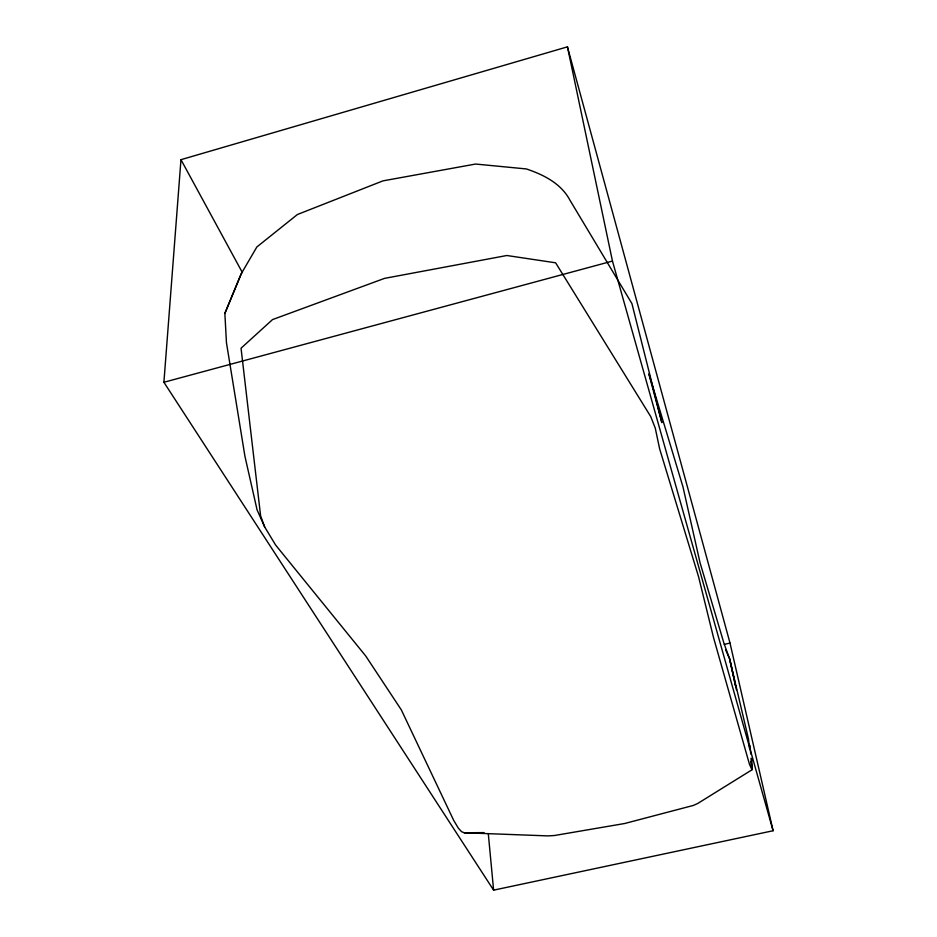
<?xml version="1.0" encoding="UTF-8"?>
<svg xmlns="http://www.w3.org/2000/svg" width="937" height="937" viewBox="0 0 937 937"><rect width="100%" height="100%" fill="white"/><g stroke="black" fill="none" stroke-linecap="round" stroke-linejoin="round"><path stroke-width="1.41" d="M163.905 382.273L180.97 159.677L567.447 46.85L730.005 643.051L773.095 830.744L493.612 890.15L163.905 382.273L612.458 261.072L567.447 46.85M751.814 758.478L751.978 769.816L697.76 803.454L693.439 805.41L624.686 823.506L554.388 835.523L548.004 835.898L464.213 832.759L461.554 831.669L458.322 828.132L453.719 820.425L401.341 709.918L365.723 655.982L275.654 545.088L264.667 526.945L257.078 509.88L244.944 456.342L226.461 342.79L224.857 313.426L241.289 273.663L256.855 246.97L297.404 214.514L382.975 180.864L475.598 164.045L526.348 168.941C543.788 174.809 561.251 183.535 570.153 200.553L631.925 303.611L661.862 422.622L648.931 374.121M224.857 313.426L241.289 273.663M724.324 644.363L730.005 643.051M464.213 832.759L484.054 832.606M751.978 769.816L749.471 764.299L713.502 637.488L698.569 576.735L659.589 448.659L655.244 428.033L650.723 416.578L555.618 262.805L506.847 255.508L384.545 278.371L272.503 319.599L241.043 348.224L260.615 515.842L264.667 526.945M180.97 159.677L242.472 272.726M725.578 649.692L729.677 659.027L748.464 738.895L749.577 748.733M736.494 689.972L729.677 659.027L724.125 643.824L700.009 562.587L682.979 486.9L648.99 374.121M612.458 261.072L773.095 830.744M729.677 659.027L735.498 685.79M751.017 761.383L751.825 768.41L751.052 758.314M488.294 833.637L493.612 890.15M750.01 745.36L750.713 753.992"/></g></svg>
